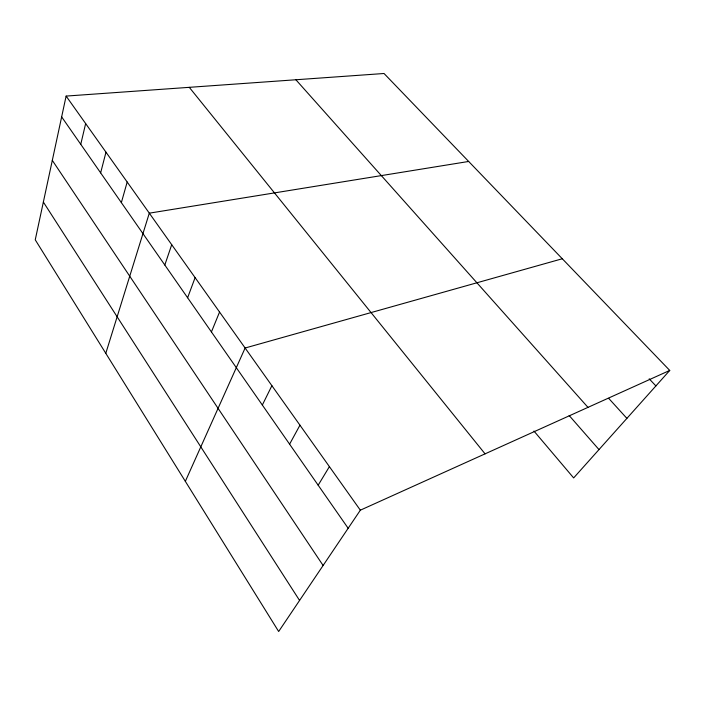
<?xml version="1.0" encoding="UTF-8"?>
<svg xmlns="http://www.w3.org/2000/svg" width="705" height="705" viewBox="0 0 705 705"><rect width="100%" height="100%" fill="white"/><g stroke="black" fill="none" stroke-linecap="round" stroke-linejoin="round"><path stroke-width="1.06" d="M66.12 96.083L35.25 239.815L278.66 631.504L360.343 510.182L669.75 370.433L384.031 73.496L66.12 96.083L360.343 510.182M80.758 144.322L85.649 123.569M100.639 172.875L105.979 152.192M121.357 202.617L127.182 182.031M105.794 353.328L149.301 213.166L468.666 161.463M164.811 265.018L171.712 244.706M187.618 297.757L195.109 277.629M211.429 331.94L219.555 312.033M185.344 481.339L245.12 348.014L562.29 258.761M262.339 405.04L271.892 385.697M289.596 444.176L299.951 425.194M318.166 485.207L329.402 466.639M669.75 370.433L573.65 477.928L533.958 431.063M649.182 378.814L655.906 385.926M608.688 398.343L626.895 418.373M295.888 79.762L587.979 407.367M569.155 415.518L598.994 449.587M189.284 87.332L485.066 453.853M61.652 116.889L348.164 528.274M52.311 160.37L323.11 565.489M43.358 202.062L299.572 600.448"/></g></svg>
